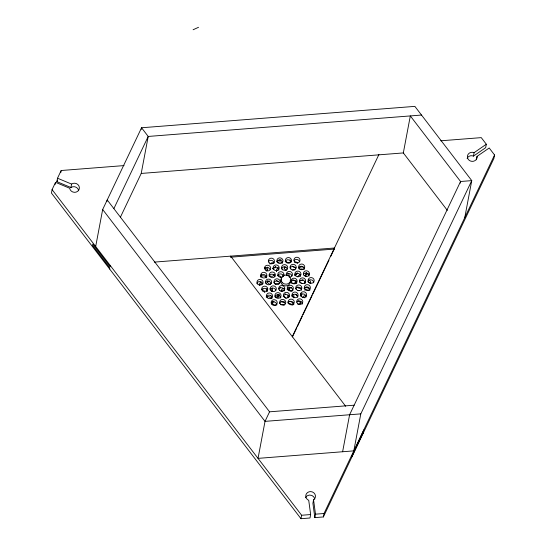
<?xml version="1.0" encoding="UTF-8"?>
<svg xmlns="http://www.w3.org/2000/svg" width="546" height="546" viewBox="0 0 546 546"><rect width="100%" height="100%" fill="white"/><g stroke="black" fill="none" stroke-linecap="round" stroke-linejoin="round"><path stroke-width="0.82" d="M124.031 165.588L61.179 170.509L57.514 178.208L71.574 184.077A4.873 4.552 10.7 0 1 78.842 185.776A4.873 4.552 10.7 0 1 75.969 192.158A4.873 4.552 10.7 0 1 69.697 188.24L55.549 182.344L52.088 189.619L51.44 193.059L300.976 518.7L309.991 517.997L310.647 514.55L308.729 500.32A4.873 4.552 10.7 0 1 306.511 493.598A4.873 4.552 10.7 0 1 313.902 492.881A4.873 4.552 10.7 0 1 313.554 499.856L312.906 503.296L314.844 517.615L323.368 516.946L493.912 158.429L494.56 154.989L489.202 147.993L477.061 156.354A4.873 4.552 10.7 0 1 472.01 161.377A4.873 4.552 10.7 0 1 467.492 155.712A4.873 4.552 10.7 0 1 474.112 152.662L486.322 144.24L481.265 137.633L440.724 140.8M55.16 184.411L55.419 183.033M78.699 190.745A4.873 4.552 10.7 0 0 70.925 187.517L56.866 181.647L57.514 178.208M60.79 172.57L61.179 170.509M70.925 187.517L71.574 184.077M95.68 246.505L102.675 209.507L141.557 127.764L414.864 106.374L471.758 180.624L464.769 217.622M106.907 201.597L107.221 199.952L269.567 411.814L354.149 405.193M109.63 268.994L109.828 267.922L92.554 245.372L92.8 244.082L110.074 266.632L110.278 265.554M141.25 129.409L141.557 127.764L148.212 136.445L141.216 173.444L120.393 217.219M277.423 294.54L277.034 296.608L278.446 297.393M291.011 282.582L291.4 280.514M300.976 518.7L301.624 515.26L52.088 189.619M314.844 517.615L315.492 514.175L313.554 499.856M323.368 516.946L324.017 513.506L494.56 154.989M342.615 451.747L349.604 414.748L460.565 181.497L471.758 180.624L360.804 413.875L353.808 450.873L258.033 458.367L265.022 421.369L269.567 411.814M363.138 433.347L363.336 432.268L351.528 457.091L363.786 429.9M460.251 183.142L460.565 181.497L410.319 115.929L403.33 152.928L447.358 210.387M467.096 158.401A4.873 4.552 10.7 0 1 473.464 156.101L474.112 152.662M476.412 159.801L477.061 156.354M486.322 144.24L485.674 147.679L473.464 156.101M56.866 181.647L57.596 180.112M113.868 208.633L148.212 136.445L421.512 115.049M292.294 336.609L378.924 154.498M292.458 336.923L296.812 327.757M297.543 326.228L302.266 316.298M302.996 314.769L312.141 295.543M312.872 294.007L328.965 260.176M330.794 256.327L334.452 248.642M193.107 29.75L198.532 27.3M141.216 173.444L403.487 152.914M154.347 262.107L334.445 248.007L334.241 249.085L230.357 257.214M360.804 413.875L265.022 421.369L102.675 209.507M301.624 515.26L310.647 514.55M315.492 514.175L324.017 513.506M230.63 256.135L345.652 406.244M290.26 280.166A4.887 4.559 10.7 0 1 285.053 285.865A4.887 4.559 10.7 0 1 281.306 279.033M307.842 281.593A3.058 2.853 10.7 0 1 313.766 282.848M304.047 288.67A3.058 2.853 10.7 0 1 309.971 289.926M300.252 295.741A3.058 2.853 10.7 0 1 306.176 297.004M296.812 302.163A3.058 2.853 10.7 0 1 302.382 304.081M303.48 274.147A3.058 2.853 10.7 0 1 309.05 276.064M299.331 281.893A3.058 2.853 10.7 0 1 305.248 283.149M295.529 288.964A3.058 2.853 10.7 0 1 301.453 290.226M291.735 296.041A3.058 2.853 10.7 0 1 297.659 297.304M287.94 303.119A3.058 2.853 10.7 0 1 293.864 304.381M298.403 268.031A3.058 2.853 10.7 0 1 304.327 269.287M294.608 275.109A3.058 2.853 10.7 0 1 300.532 276.365M290.813 282.186A3.058 2.853 10.7 0 1 296.737 283.442M287.019 289.264A3.058 2.853 10.7 0 1 292.936 290.527M283.217 296.341A3.058 2.853 10.7 0 1 289.093 296.86M279.422 303.419A3.058 2.853 10.7 0 1 285.299 303.938M271.26 303.064A3.058 2.853 10.7 0 1 276.829 304.982M275.054 295.987A3.058 2.853 10.7 0 1 280.624 297.904M278.849 288.909A3.058 2.853 10.7 0 1 284.37 290.083M286.445 274.754A3.058 2.853 10.7 0 1 291.967 275.928M290.24 267.67A3.058 2.853 10.7 0 1 295.761 268.844M294.035 260.599A3.058 2.853 10.7 0 1 299.556 261.773M285.169 261.561A3.058 2.853 10.7 0 1 291.038 262.073M281.374 268.632A3.058 2.853 10.7 0 1 287.244 269.144M277.573 275.716A3.058 2.853 10.7 0 1 283.449 276.228A3.058 2.853 10.7 0 0 281.333 271.744A3.058 2.853 10.7 0 0 277.934 275.28A3.058 2.853 10.7 0 0 282.869 276.761M273.778 282.787A3.058 2.853 10.7 0 1 279.654 283.299M269.983 289.865A3.058 2.853 10.7 0 1 275.853 290.383M266.189 296.942A3.058 2.853 10.7 0 1 272.113 298.205M261.821 289.51A3.058 2.853 10.7 0 1 267.342 290.684M265.26 283.087A3.058 2.853 10.7 0 1 271.137 283.606M269.055 276.017A3.058 2.853 10.7 0 1 274.931 276.529M272.857 268.932A3.058 2.853 10.7 0 1 278.726 269.444M276.651 261.862A3.058 2.853 10.7 0 1 282.575 263.117M268.489 261.5A3.058 2.853 10.7 0 1 274.003 262.674M264.687 268.577A3.058 2.853 10.7 0 1 270.209 269.751M260.544 276.31A3.058 2.853 10.7 0 1 266.414 276.822M256.743 283.388A3.058 2.853 10.7 0 1 262.619 283.906M286.643 275.45A3.058 2.853 10.7 0 1 288.534 271.492A3.058 2.853 10.7 0 1 292.41 274.024A3.058 2.853 10.7 0 1 289.175 277.102M301.856 293.482A3.058 2.853 10.7 0 1 300.355 295.932M298.041 296.185A3.058 2.853 10.7 0 1 295.871 294.13M297.993 290.663A3.058 2.853 10.7 0 1 299.57 290.684M283.285 276.256A3.058 2.853 10.7 0 1 283.272 274.774M287.722 273.109A3.058 2.853 10.7 0 1 289.168 276.344M286.5 270.393A3.058 2.853 10.7 0 1 284.309 266.858M290.199 266.953A3.058 2.853 10.7 0 1 290.213 268.427M267.363 267.158A3.058 2.853 10.7 0 1 266.284 271.048M296.082 280.589A3.058 2.853 10.7 0 1 291.53 282.992M298.983 268.898A3.058 2.853 10.7 0 1 304.559 268.291M303.064 279.654A3.058 2.853 10.7 0 1 300.123 280.351M297.939 276.815A3.058 2.853 10.7 0 1 300.86 274.74M279.327 294.383A3.058 2.853 10.7 0 1 274.781 296.792M270.536 284.302A3.058 2.853 10.7 0 1 267.56 280.658M292.014 291.318A3.058 2.853 10.7 0 1 289.339 286.984M274.501 274.31A3.058 2.853 10.7 0 1 268.925 274.911M304.764 283.272A3.058 2.853 10.7 0 1 305.05 281.108M308.47 279.825A3.058 2.853 10.7 0 1 310.654 283.36M280.269 287.203A3.058 2.853 10.7 0 1 278.87 288.916M275.15 284.364A3.058 2.853 10.7 0 1 278.822 283.968M278.392 281.361A3.058 2.853 10.7 0 1 276.228 280.487M277.552 275.73A3.058 2.853 10.7 0 1 281.299 277.805M301.392 288.015A3.058 2.853 10.7 0 1 297.222 286.903M299.822 282.657A3.058 2.853 10.7 0 1 301.986 283.531M284.637 301.815A3.058 2.853 10.7 0 1 280.958 301.303M280.439 297.843A3.058 2.853 10.7 0 1 280.924 297.263M283.859 296.567A3.058 2.853 10.7 0 1 286.029 298.621M272.092 287.974A3.058 2.853 10.7 0 1 271.642 291.414M267.328 291.346A3.058 2.853 10.7 0 1 266.516 288.575M285.681 293.898A3.058 2.853 10.7 0 1 284.951 294.171M281.088 291.352A3.058 2.853 10.7 0 1 284.111 288.541M306.606 276.645A3.058 2.853 10.7 0 1 306.572 272.604M305.385 276.023A3.058 2.853 10.7 0 1 309.104 274.058M304.648 283.258A3.058 2.853 10.7 0 1 305.753 282.227M308.06 281.982A3.058 2.853 10.7 0 1 309.923 283.34M304.491 288.438A3.058 2.853 10.7 0 1 309.712 290.54M304.709 290.144A3.058 2.853 10.7 0 1 308.394 290.656M302.668 297.625A3.058 2.853 10.7 0 1 306.381 295.666M304.402 297.788A3.058 2.853 10.7 0 1 305.187 297.707M299.979 269.328A3.058 2.853 10.7 0 1 303.03 269.376M300.532 293.598A3.058 2.853 10.7 0 1 301.447 295.632M298.123 300.757A3.058 2.853 10.7 0 1 300.402 303.549M300.812 301.399A3.058 2.853 10.7 0 1 297.788 304.211M295.932 267.479A3.058 2.853 10.7 0 1 292.492 266.093M294.301 261.93A3.058 2.853 10.7 0 1 297.741 263.315M297.12 272.666A3.058 2.853 10.7 0 1 294.888 275.396M292.526 270.12A3.058 2.853 10.7 0 1 294.84 269.874M296.294 273.375A3.058 2.853 10.7 0 1 296.717 274.815M292.601 279.825A3.058 2.853 10.7 0 1 295.577 283.47M288.636 289.824A3.058 2.853 10.7 0 1 291.557 287.749M260.633 277.143A3.058 2.853 10.7 0 1 266.223 277.921M290.035 259.889A3.058 2.853 10.7 0 1 290.834 261.186M277.866 262.762A3.058 2.853 10.7 0 1 282.18 262.831M287.892 297.058A3.058 2.853 10.7 0 1 288.998 296.028M292.042 296.075A3.058 2.853 10.7 0 1 293.168 297.14M259.596 285.053A3.058 2.853 10.7 0 1 263.008 283.777M276.351 271.26A3.058 2.853 10.7 0 1 278.972 269.867M272.181 302.934A3.058 2.853 10.7 0 1 274.017 301.631M266.468 296.928A3.058 2.853 10.7 0 1 270.952 298.737M275.123 267.062A3.058 2.853 10.7 0 1 275.232 267.806M288.691 303.672A3.058 2.853 10.7 0 1 292.13 305.057M281.559 291.496A3.058 2.853 10.7 0 1 284.493 290.8M266.107 290.725A3.058 2.853 10.7 0 1 267.513 289.011M269.826 288.759A3.058 2.853 10.7 0 1 272.106 291.557M273.771 274.283A3.058 2.853 10.7 0 1 274.194 275.716M267.151 282.808A3.058 2.853 10.7 0 1 269.287 280.821M278.01 294.499A3.058 2.853 10.7 0 1 278.924 296.533M264.305 267.84A3.058 2.853 10.7 0 1 267.376 270.748M284.207 268.318A3.058 2.853 10.7 0 1 286.043 267.014M286.575 274.966A3.058 2.853 10.7 0 1 287.947 275.723M276.467 271.28A3.058 2.853 10.7 0 1 278.59 267.813M281.545 268.598A3.058 2.853 10.7 0 1 282.343 269.888M276.781 304.757A3.058 2.853 10.7 0 1 272.29 301.467M270.563 295.29A3.058 2.853 10.7 0 1 271.376 298.061M275.539 266.393A3.058 2.853 10.7 0 1 272.618 268.468M269.942 264.134A3.058 2.853 10.7 0 1 274.092 263.152M260.742 275.675A3.058 2.853 10.7 0 1 261.52 274.413M266.632 275.771A3.058 2.853 10.7 0 1 266.646 277.252M259.712 285.073A3.058 2.853 10.7 0 1 261.104 281.886M261.582 289.441A3.058 2.853 10.7 0 1 264.66 292.349M280.507 304.736A3.058 2.853 10.7 0 1 284.186 305.241M293.086 294.39A3.058 2.853 10.7 0 1 293.605 297.843M288.322 297.761A3.058 2.853 10.7 0 1 288.295 294.901M290.957 261.2A3.058 2.853 10.7 0 1 285.367 260.422M277.402 262.619A3.058 2.853 10.7 0 1 281.21 259.916M287.735 302.238A3.058 2.853 10.7 0 1 288.363 301.795M289.093 301.522A3.058 2.853 10.7 0 1 292.861 305.077M305.467 497.734A4.873 4.552 10.7 0 1 314.783 499.133M282.535 282.835A4.887 4.559 10.7 0 0 290.643 280.815A4.887 4.559 10.7 0 0 284.541 275.191A4.887 4.559 10.7 0 0 282.535 282.835M292.731 296.71A3.058 2.853 10.7 0 0 297.911 295.884A3.058 2.853 10.7 0 0 294.437 292.069A3.058 2.853 10.7 0 0 292.731 296.71M290.882 269.001A3.058 2.853 10.7 0 0 296.062 268.175A3.058 2.853 10.7 0 0 292.588 264.36A3.058 2.853 10.7 0 0 290.882 269.001M269.123 262.824A3.058 2.853 10.7 0 0 274.304 261.998A3.058 2.853 10.7 0 0 270.836 258.183A3.058 2.853 10.7 0 0 269.123 262.824M262.455 290.834A3.058 2.853 10.7 0 0 267.636 290.008A3.058 2.853 10.7 0 0 264.168 286.193A3.058 2.853 10.7 0 0 262.455 290.834M271.901 304.388A3.058 2.853 10.7 0 0 277.081 303.562A3.058 2.853 10.7 0 0 273.607 299.747A3.058 2.853 10.7 0 0 271.901 304.388M308.838 282.255A3.058 2.853 10.7 0 0 314.018 281.429A3.058 2.853 10.7 0 0 310.551 277.614A3.058 2.853 10.7 0 0 308.838 282.255M284.213 297.01A3.058 2.853 10.7 0 0 289.394 296.185A3.058 2.853 10.7 0 0 285.92 292.369A3.058 2.853 10.7 0 0 284.213 297.01M257.739 284.056A3.058 2.853 10.7 0 0 262.919 283.231A3.058 2.853 10.7 0 0 259.446 279.416A3.058 2.853 10.7 0 0 257.739 284.056M288.93 303.788A3.058 2.853 10.7 0 0 294.11 302.962A3.058 2.853 10.7 0 0 290.643 299.147A3.058 2.853 10.7 0 0 288.93 303.788M261.534 276.979A3.058 2.853 10.7 0 0 266.714 276.153A3.058 2.853 10.7 0 0 263.247 272.338A3.058 2.853 10.7 0 0 261.534 276.979M265.329 269.901A3.058 2.853 10.7 0 0 270.509 269.076A3.058 2.853 10.7 0 0 267.042 265.26A3.058 2.853 10.7 0 0 265.329 269.901M294.676 261.923A3.058 2.853 10.7 0 0 299.856 261.097A3.058 2.853 10.7 0 0 296.382 257.282A3.058 2.853 10.7 0 0 294.676 261.923M277.641 262.524A3.058 2.853 10.7 0 0 282.821 261.698A3.058 2.853 10.7 0 0 279.354 257.883A3.058 2.853 10.7 0 0 277.641 262.524M286.159 262.223A3.058 2.853 10.7 0 0 291.339 261.397A3.058 2.853 10.7 0 0 287.872 257.582A3.058 2.853 10.7 0 0 286.159 262.223M297.447 303.487A3.058 2.853 10.7 0 0 302.627 302.661A3.058 2.853 10.7 0 0 299.16 298.846A3.058 2.853 10.7 0 0 297.447 303.487M295.598 275.778A3.058 2.853 10.7 0 0 300.778 274.952A3.058 2.853 10.7 0 0 297.311 271.137A3.058 2.853 10.7 0 0 295.598 275.778M282.364 269.301A3.058 2.853 10.7 0 0 287.544 268.475A3.058 2.853 10.7 0 0 284.07 264.66A3.058 2.853 10.7 0 0 282.364 269.301M267.178 297.611A3.058 2.853 10.7 0 0 272.358 296.785A3.058 2.853 10.7 0 0 268.891 292.97A3.058 2.853 10.7 0 0 267.178 297.611M299.392 268.7A3.058 2.853 10.7 0 0 304.572 267.874A3.058 2.853 10.7 0 0 301.105 264.059A3.058 2.853 10.7 0 0 299.392 268.7M280.419 304.088A3.058 2.853 10.7 0 0 285.599 303.262A3.058 2.853 10.7 0 0 282.125 299.447A3.058 2.853 10.7 0 0 280.419 304.088M301.242 296.41A3.058 2.853 10.7 0 0 306.422 295.584A3.058 2.853 10.7 0 0 302.955 291.769A3.058 2.853 10.7 0 0 301.242 296.41M291.803 282.855A3.058 2.853 10.7 0 0 296.983 282.029A3.058 2.853 10.7 0 0 293.516 278.214A3.058 2.853 10.7 0 0 291.803 282.855M304.115 275.477A3.058 2.853 10.7 0 0 309.295 274.652A3.058 2.853 10.7 0 0 305.828 270.836A3.058 2.853 10.7 0 0 304.115 275.477M300.32 282.555A3.058 2.853 10.7 0 0 305.501 281.729A3.058 2.853 10.7 0 0 302.034 277.914A3.058 2.853 10.7 0 0 300.32 282.555M270.973 290.533A3.058 2.853 10.7 0 0 276.153 289.708A3.058 2.853 10.7 0 0 272.686 285.892A3.058 2.853 10.7 0 0 270.973 290.533M270.052 276.679A3.058 2.853 10.7 0 0 275.232 275.853A3.058 2.853 10.7 0 0 271.758 272.038A3.058 2.853 10.7 0 0 270.052 276.679M288.008 289.933A3.058 2.853 10.7 0 0 293.188 289.107A3.058 2.853 10.7 0 0 289.721 285.292A3.058 2.853 10.7 0 0 288.008 289.933M273.846 269.601A3.058 2.853 10.7 0 0 279.026 268.775A3.058 2.853 10.7 0 0 275.559 264.96A3.058 2.853 10.7 0 0 273.846 269.601M305.043 289.332A3.058 2.853 10.7 0 0 310.224 288.506A3.058 2.853 10.7 0 0 306.75 284.691A3.058 2.853 10.7 0 0 305.043 289.332M274.768 283.456A3.058 2.853 10.7 0 0 279.948 282.63A3.058 2.853 10.7 0 0 276.481 278.815A3.058 2.853 10.7 0 0 274.768 283.456M296.526 289.633A3.058 2.853 10.7 0 0 301.706 288.807A3.058 2.853 10.7 0 0 298.232 284.992A3.058 2.853 10.7 0 0 296.526 289.633M275.696 297.311A3.058 2.853 10.7 0 0 280.876 296.485A3.058 2.853 10.7 0 0 277.409 292.67A3.058 2.853 10.7 0 0 275.696 297.311M266.257 283.756A3.058 2.853 10.7 0 0 271.437 282.93A3.058 2.853 10.7 0 0 267.963 279.115A3.058 2.853 10.7 0 0 266.257 283.756M279.491 290.233A3.058 2.853 10.7 0 0 284.671 289.407A3.058 2.853 10.7 0 0 281.204 285.592A3.058 2.853 10.7 0 0 279.491 290.233"/></g></svg>
